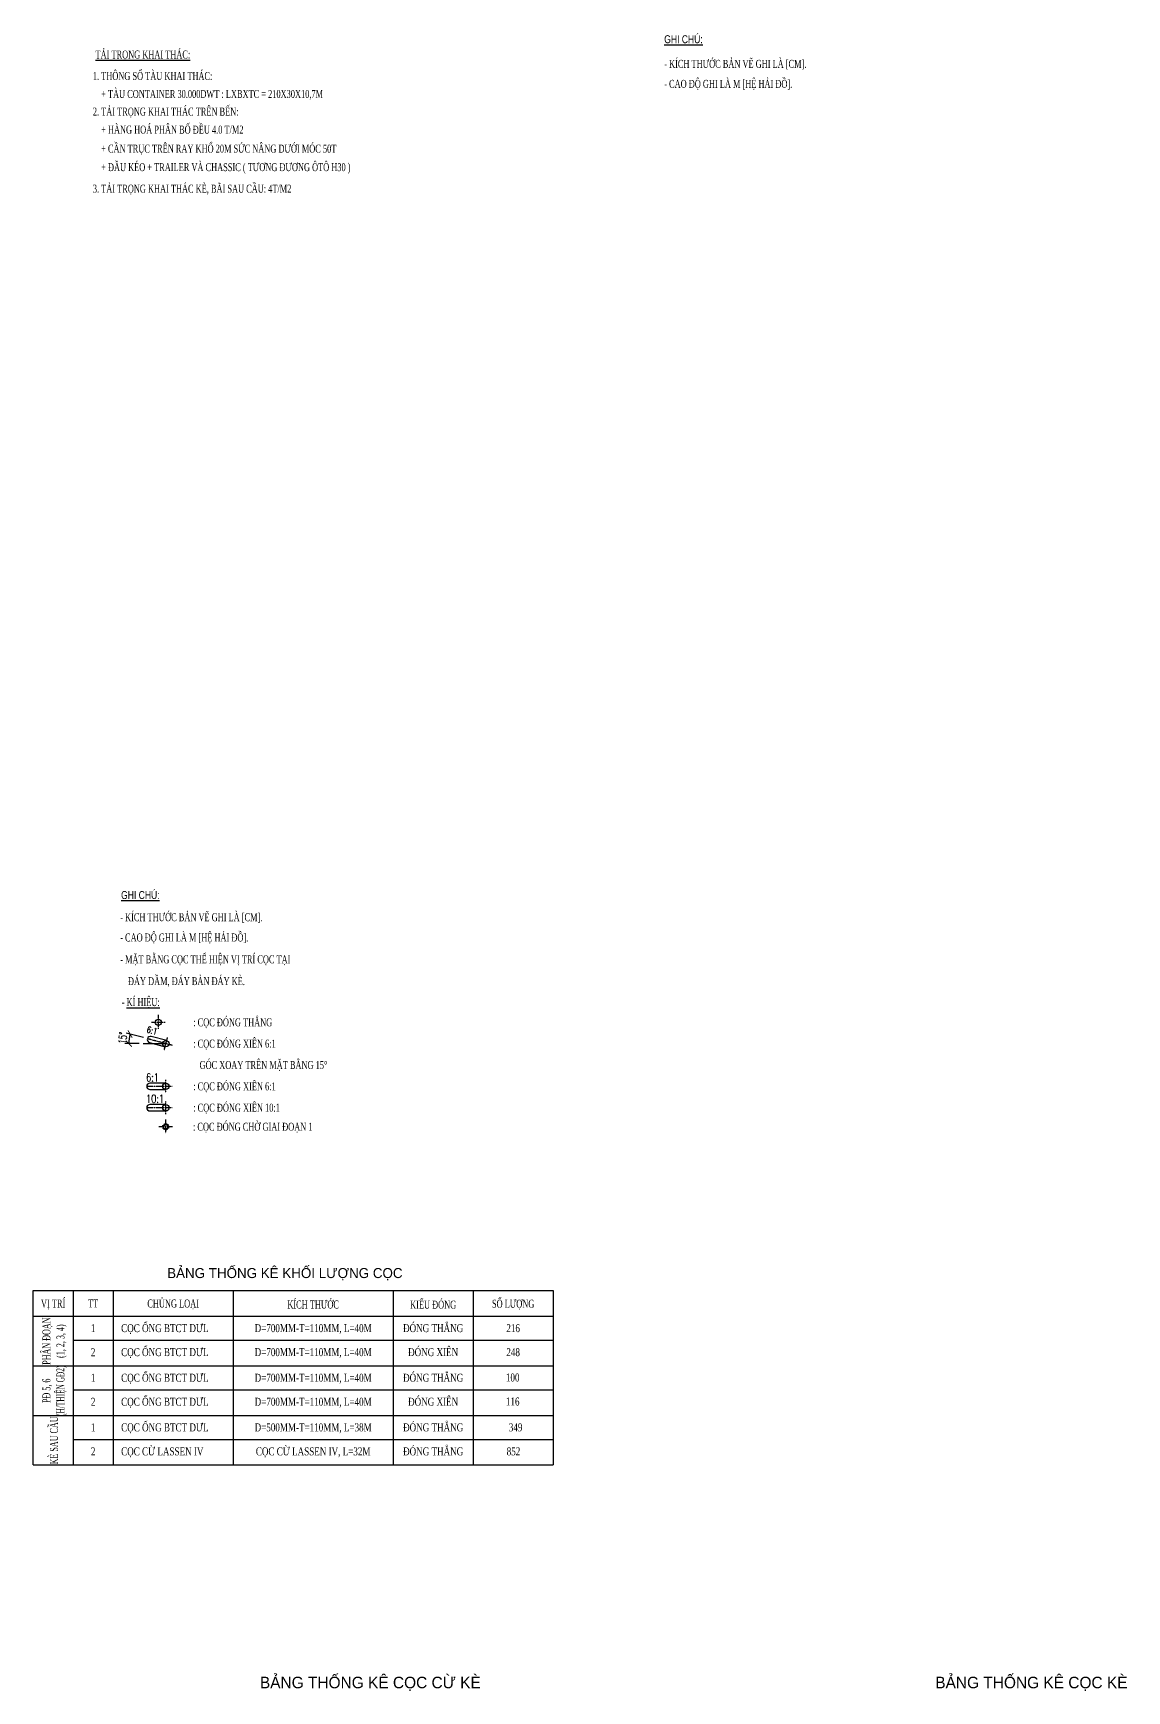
# Model space of a CAD drawing. Extents: x -64479 to 90650, y -38385 to 38270.
# Drawn here: x -8182 to 2755, y 2646 to 19217 of the extents above; entities that cross this region are included whole.
import ezdxf
from ezdxf.enums import TextEntityAlignment as Align

# ---------------------------------------------------------------- set-up
doc = ezdxf.new("R2010")
doc.units = 0
doc.header["$MEASUREMENT"] = 0
doc.linetypes.add('CENTER2', pattern=[1.125, 0.75, -0.125, 0.125, -0.125])
doc.linetypes.add('HIDDEN', pattern=[0.375, 0.25, -0.125])
doc.layers.get('0').update_dxf_attribs({"linetype": 'CONTINUOUS'})
for name, color, linetype in [('BORDER', 2, 'CONTINUOUS'), ('CENTER', 9, 'CENTER2'), ('Dam', 4, 'CONTINUOUS'), ('DIM', 4, 'CONTINUOUS'), ('DIMENSION', 4, 'CONTINUOUS'), ('HATCH', 7, 'CONTINUOUS'), ('HIDDEN', 4, 'HIDDEN'), ('PILE-D600', 20, 'CONTINUOUS'), ('STEEL', 1, 'CONTINUOUS'), ('TEXT', 3, 'CONTINUOUS')]:
    doc.layers.add(name, color=color, linetype=linetype)
doc.styles.add('CMB-1', font='VHBLACK_0.TTF', dxfattribs={"width": 0.8})
doc.styles.add('DIM', font='romans.shx', dxfattribs={"width": 0.65})
doc.styles.add('dtext', font='vnsimple.shx', dxfattribs={"width": 0.75})
doc.styles.add('THUONG', font='vntimeh.shx')
doc.styles.add('VH', font='VHAVAN_0.TTF', dxfattribs={"width": 0.85})
doc.dimstyles.new('400.Ph', dxfattribs={"dimscale": 400, "dimtxt": 0.2, "dimasz": 0.15, "dimexe": 0.1, "dimexo": 0.1, "dimgap": 0.06, "dimtad": 1, "dimdec": 0, "dimzin": 0, "dimdsep": 46, "dimtxsty": 'DIM', "dimblk": 'ARCHTICK', "dimcen": 0.15, "dimdle": 0.1, "dimclrd": 256, "dimclre": 7, "dimclrt": 6, "dimadec": 0, "dimazin": 0, "dimtfac": 1, "dimtdec": 0, "dimtix": 1, "dimtmove": 0, "dimatfit": 3, "dimldrblk": 'ARCHTICK', "dimfxl": 1, "dimtolj": 1, "dimtzin": 0, "dimarcsym": 0})

# ---------------------------------------------------------------- blocks, each defined once
blk = doc.blocks.new('_ArchTick')
at = {"color": 0, "linetype": 'ByBlock', "const_width": 0.15}
blk.add_lwpolyline([(-0.5, -0.5), (0.5, 0.5)], dxfattribs=at)
blk = doc.blocks.new('*D87')
at = {"layer": 'DIMENSION', "color": 7, "lineweight": -2}
for p, q in [((-7123, 9116), (-7266, 9116)), ((-7079, 9176), (-7252, 9222))]:
    blk.add_line(p, q, dxfattribs=at)
at = {"layer": 'DIMENSION', "lineweight": -2}
blk.add_arc((-6855, 9116), 371, 165, 180, dxfattribs=at)
at = {"layer": 'DIMENSION', "lineweight": -2, "xscale": 60, "yscale": 60, "zscale": 60}
for p, rotation in [((-7226, 9116), 269.9999999999998), ((-7213, 9212), 75.00000000000765)]:
    blk.add_blockref('_ArchTick', p, dxfattribs=dict(at, rotation=rotation))
at = {"layer": 'DIMENSION', "color": 6, "insert": (-7286, 9172), "char_height": 80, "attachment_point": 5, "rotation": 82.5, "style": 'DIM'}
blk.add_mtext('\\A1;15°', dxfattribs=at)

msp = doc.modelspace()

# ---------------------------------------------------------------- hatches: boundary and pattern name
at = {"layer": 'HATCH'}
h = msp.add_hatch(dxfattribs=at)
h.set_pattern_fill('ANSI31', color=256, scale=50, style=0)
h.set_pattern_definition([(45, (1211.786, -11348.3354), (-4.4194174, 4.4194174), [])])
h.paths.add_polyline_path([(-6887, 8284.9, 1), (-6827, 8284.9, 1)])
h.paths.add_polyline_path([(-6840, 8284.9, -1), (-6874, 8284.9, -1)], flags=16)

# ---------------------------------------------------------------- linework, layer by layer
at = {"layer": 'BORDER'}
for p, q in [((-8182.4, 6392.3), (-2982.4, 6392.3)), ((-8182.4, 5896.3), (-2982.4, 5896.3)), ((-8182.4, 5400.3), (-2982.4, 5400.3))]:
    msp.add_line(p, q, dxfattribs=at)
at = {"layer": 'CENTER'}
for p, q in [((-6860.6, 9328.9), (-6999.3, 9328.9)), ((-6930, 9263.7), (-6930, 9402.4)), ((-6792.9, 9099), (-7040.1, 9165.2)), ((-6871.2, 9053.7), (-6838.1, 9177.4)), ((-6790.7, 8688.9), (-7046.7, 8688.9)), ((-6854.7, 8624.9), (-6854.7, 8752.9)), ((-6790.7, 8475.5), (-7046.7, 8475.5)), ((-6854.7, 8411.5), (-6854.7, 8539.5)), ((-6857, 8219.7), (-6857, 8358.4)), ((-6787.6, 8284.9), (-6926.3, 8284.9))]:
    msp.add_line(p, q, dxfattribs=at)
at = {"layer": 'Dam'}
for p, q in [((-7782.4, 6648.3), (-7782.4, 4904.3)), ((-7382.4, 6648.3), (-7382.4, 4904.3)), ((-6182.4, 6648.3), (-6182.4, 4904.3)), ((-4582.4, 6648.3), (-4582.4, 4904.3)), ((-3782.4, 6648.3), (-3782.4, 4904.3)), ((-7782.4, 6152.3), (-2982.4, 6152.3)), ((-7782.4, 5656.3), (-2982.4, 5656.3)), ((-7782.4, 5160.3), (-2982.4, 5160.3))]:
    msp.add_line(p, q, dxfattribs=at)
at = {"layer": 'DIM'}
msp.add_line((-6854.7, 9115.5), (-7082.8, 9115.5), dxfattribs=at)
at = {"layer": 'HIDDEN', "ltscale": 80}
msp.add_circle((-6857, 8284.9), 30, dxfattribs=at)
at = {"layer": 'PILE-D600'}
for points in [[(-6846.4, 9146.5), (-7000.9, 9187.9, 1), (-7017.5, 9126), (-6863, 9084.6)], [(-6854.7, 8720.9), (-7014.7, 8720.9, 1), (-7014.7, 8656.9), (-6854.7, 8656.9)], [(-6854.7, 8507.5), (-7014.7, 8507.5, 1), (-7014.7, 8443.5), (-6854.7, 8443.5)]]:
    msp.add_lwpolyline(points, format="xyb", dxfattribs=at)
for centre in [(-6930, 9328.9), (-6854.7, 9115.5), (-6854.7, 8688.9), (-6854.7, 8475.5)]:
    msp.add_circle(centre, 32, dxfattribs=at)
at = {"layer": 'STEEL'}
for p, q in [((-8182.4, 4904.3), (-8182.4, 6648.3)), ((-8182.4, 6648.3), (-2982.4, 6648.3)), ((-2982.4, 6648.3), (-2982.4, 4904.3)), ((-8182.4, 4904.3), (-2982.4, 4904.3))]:
    msp.add_line(p, q, dxfattribs=at)

# ---------------------------------------------------------------- texts
at = {"layer": 'TEXT'}
for s, style, width, p in [('%%uT¶i träng khai th¸c:', 'THUONG', 0.65, (-7558.7, 18963.4)), ('%%ughi chó:', 'CMB-1', 0.8, (-1871.8, 19116.3)), ('- KÝch th\xadíc b¶n vÏ ghi lµ [cm].', 'THUONG', 0.65, (-1871.8, 18870.2)), ('1. th«ng sè tµu khai th¸c:', 'THUONG', 0.65, (-7585.3, 18749.2)), ('- Cao ®é ghi lµ m [HÖ h¶i ®å].', 'THUONG', 0.65, (-1871.8, 18670.2)), ('    + tµu container 30.000dwt : lXbXtC = 210x30x10,7m', 'THUONG', 0.65, (-7585.3, 18569.2)), ('2. t¶i träng khai th¸c trªn bÕn:', 'THUONG', 0.65, (-7585.3, 18392.7)), ('    + hµng ho¸ ph©n bè ®Òu 4.0 t/m2', 'THUONG', 0.65, (-7585.3, 18212.7)), ('    + cÇn trôc trªn ray khæ 20m søc n©ng d\xadíi mãc 50t  ', 'THUONG', 0.65, (-7585.3, 18022.7)), ('    + ®Çu kÐo + trailer vµ chassic ( t\xad¬ng ®\xad¬ng «t« h30 )', 'THUONG', 0.65, (-7585.3, 17837.7)), ('3. t¶i träng khai th¸c kÌ, b·i sau cÇu: 4t/m2', 'THUONG', 0.65, (-7585.3, 17622.4)), ('%%ughi chó:', 'CMB-1', 0.8, (-7303, 10561.6)), ('- KÝch th\xadíc b¶n vÏ ghi lµ [cm].', 'THUONG', 0.65, (-7311.8, 10340)), ('- Cao ®é ghi lµ m [HÖ H¶i §å].', 'THUONG', 0.65, (-7311.8, 10137.3)), ('- MÆt b»ng cäc thÓ hiÖn vÞ trÝ cäc t¹i', 'THUONG', 0.65, (-7311.8, 9919.1)), ('  ®¸y dÇm, ®¸y b¶n ®¸y kÌ.', 'THUONG', 0.65, (-7276.2, 9700.9))]:
    msp.add_text(s, height=80, dxfattribs=dict(at, style=style, width=width)).set_placement(p)
for s, style, width, p in [('- %%ukÝ hiÖu:', 'THUONG', 0.65, (-7296.7, 9531.1)), (': Cäc ®ãng th¼ng', 'THUONG', 0.65, (-6581.5, 9329.4)), (': Cäc ®ãng xiªn 6:1', 'THUONG', 0.65, (-6581.5, 9116)), ('gãc xoay trªn mÆt b»ng 15%%D', 'THUONG', 0.65, (-6518.1, 8902.7)), ('6:1', 'dtext', 0.75, (-7053, 8778.6)), (': Cäc ®ãng xiªn 6:1', 'THUONG', 0.65, (-6581.5, 8689.3)), ('10:1', 'dtext', 0.75, (-7053, 8565.3)), (': Cäc ®ãng xiªn 10:1', 'THUONG', 0.65, (-6581.5, 8476)), (': Cäc ®ãng chê giai ®o¹n 1', 'THUONG', 0.65, (-6583.8, 8285.4)), ('Cäc èng BTCT D¦L', 'THUONG', 0.75, (-7302.4, 6272.3)), ('Cäc èng BTCT D¦L', 'THUONG', 0.75, (-7302.4, 6032.3)), ('Cäc èng BTCT D¦L', 'THUONG', 0.75, (-7302.4, 5776.3)), ('Cäc èng BTCT D¦L', 'THUONG', 0.75, (-7302.4, 5536.3)), ('Cäc èng BTCT D¦L', 'THUONG', 0.75, (-7302.4, 5280.3)), ('Cäc cõ Lassen IV', 'THUONG', 0.75, (-7302.4, 5040.3))]:
    msp.add_text(s, height=80, dxfattribs=dict(at, style=style, width=width)).set_placement(p, align=Align.MIDDLE_LEFT)
at = {"layer": 'TEXT', "style": 'dtext', "width": 0.75}
msp.add_text('6:1', height=64, rotation=345, dxfattribs=at).set_placement((-7043.1, 9260.7), align=Align.MIDDLE_LEFT)
at = {"layer": 'TEXT', "color": 4, "style": 'CMB-1'}
msp.add_text('b¶ng thèng kª khèi l\xadîng cäc', height=100, dxfattribs=at).set_placement((-5665.2, 6772.7), align=Align.CENTER)
at = {"layer": 'TEXT', "style": 'THUONG'}
for s, width, p in [('vÞ trÝ', 0.65, (-7982.4, 6520.3)), ('tt', 0.65, (-7582.4, 6520.3)), ('chñng lo¹i', 0.65, (-6782.4, 6520.3)), ('kÝch th\xadíc', 0.65, (-5382.4, 6520.3)), ('kiÓu ®ãng', 0.65, (-4182.4, 6520.3)), ('sè l\xadîng', 0.65, (-3382.4, 6520.3)), ('1', 0.75, (-7582.4, 6272.3)), ('2', 0.75, (-7582.4, 6032.3)), ('1', 0.75, (-7582.4, 5776.3)), ('2', 0.75, (-7582.4, 5536.3)), ('1', 0.75, (-7582.4, 5280.3)), ('2', 0.75, (-7582.4, 5040.3))]:
    msp.add_text(s, height=80, dxfattribs=dict(at, width=width)).set_placement(p, align=Align.MIDDLE)
for s, width, p in [('ph©n ®o¹n', 0.55, (-8050, 6142)), ('(1, 2, 3, 4)', 0.55, (-7909.7, 6142)), ('(h/thiÖn g®2)', 0.5, (-7909.7, 5646)), ('p® 5, 6', 0.55, (-8050, 5646)), ('kÌ sau cÇu', 0.55, (-7974.5, 5150))]:
    msp.add_text(s, height=80, rotation=90, dxfattribs=dict(at, width=width)).set_placement(p, align=Align.MIDDLE_CENTER)
at = {"layer": 'TEXT', "style": 'THUONG', "width": 0.75}
for s, p in [('D=700mm-T=110mm, L=40m', (-5382.4, 6272.3)), ('§ãng th¼ng', (-4182.4, 6272.3)), ('216', (-3382.4, 6272.3)), ('D=700mm-T=110mm, L=40m', (-5382.4, 6032.3)), ('§ãng xiªn', (-4182.4, 6032.3)), ('248', (-3382.4, 6032.3)), ('D=700mm-T=110mm, L=40m', (-5382.4, 5776.3)), ('§ãng th¼ng', (-4182.4, 5776.3)), ('100', (-3386.9, 5778.9)), ('D=700mm-T=110mm, L=40m', (-5382.4, 5536.3)), ('§ãng xiªn', (-4182.4, 5536.3)), ('116', (-3386.9, 5538.9)), ('D=500mm-T=110mm, L=38m', (-5382.4, 5280.3)), ('§ãng th¼ng', (-4182.4, 5280.3)), ('349  ', (-3335.2, 5280.3)), ('Cäc cõ Lassen IV, L=32m', (-5382.4, 5040.3)), ('§ãng th¼ng', (-4182.4, 5040.3)), ('852', (-3378.9, 5040.3))]:
    msp.add_text(s, height=80, dxfattribs=at).set_placement(p, align=Align.MIDDLE_CENTER)
at = {"layer": 'TEXT', "style": 'VH'}
for s, p in [('b¶ng thèng kª cäc cõ kÌ', (-4810.5, 2671.9)), ('b¶ng thèng kª cäc kÌ', (1800, 2671.9))]:
    msp.add_text(s, height=115.5, dxfattribs=at).set_placement(p, align=Align.CENTER)

# ---------------------------------------------------------------- dimensions: what is measured, and where the dimension line sits
at = {"layer": 'DIMENSION'}
dim = msp.add_angular_dim_2l(base=(-7220.4, 9180), line1=((-6854.7, 9115.5), (-7082.8, 9115.5)), line2=((-6792.9, 9099), (-7040.1, 9165.2)), dimstyle='400.Ph', dxfattribs=at)
dim.commit()
dim.dimension.update_dxf_attribs({"geometry": '*D87', "text_midpoint": (-7286.3, 9172.4)})

doc.saveas('drawing.dxf')
